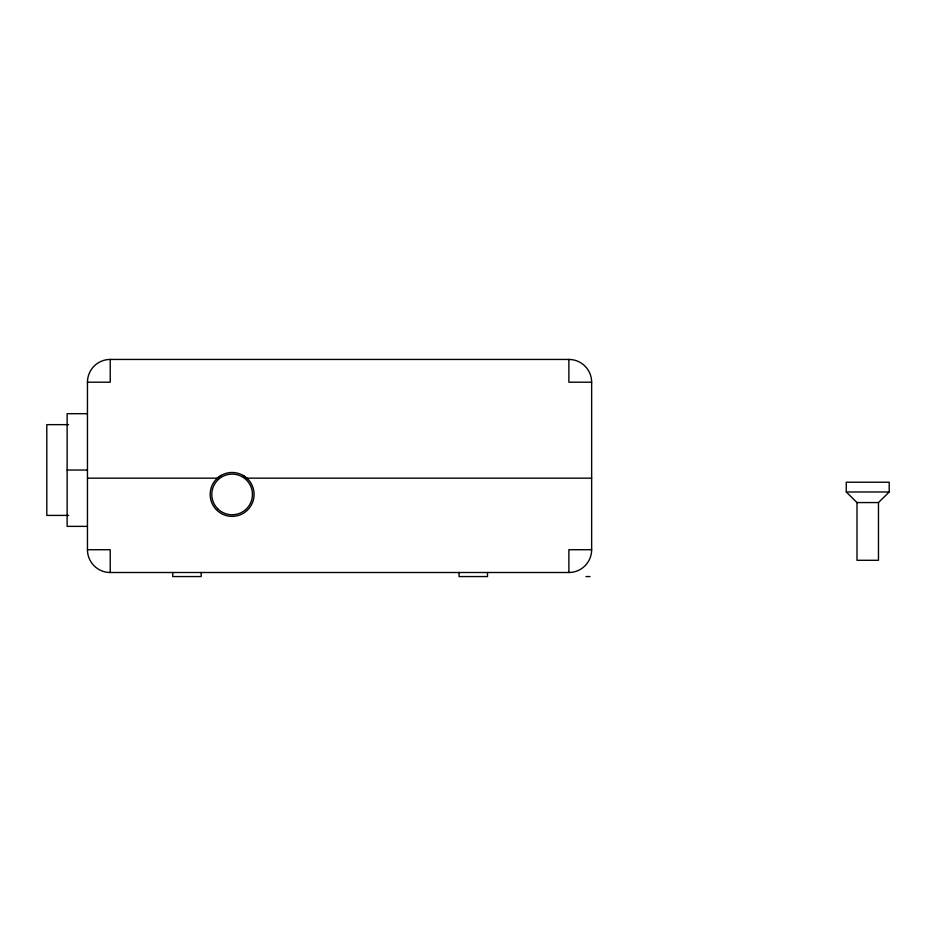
<?xml version="1.0" encoding="UTF-8"?>
<svg xmlns="http://www.w3.org/2000/svg" width="936" height="936" viewBox="0 0 936 936"><rect width="100%" height="100%" fill="white"/><g stroke="black" fill="none" stroke-linecap="round" stroke-linejoin="round"><path stroke-width="1.4" d="M878.471 502.562L889.2 491.985L889.2 482.227L846.261 482.227L846.261 491.985L857.002 502.562L878.471 502.562L878.471 560.301L857.002 560.301L857.002 502.562M216.602 478.904L221.142 475.418A21.961 21.961 0 0 1 254.077 494.43A21.961 21.961 0 0 1 221.142 513.443A21.961 21.961 0 0 1 221.142 475.418M110.226 359.436L568.877 359.436A22.768 22.768 0 0 1 591.646 382.204L591.646 549.725A22.768 22.768 0 0 1 568.877 572.504L110.226 572.504A22.768 22.768 0 0 1 87.457 549.725L87.457 382.204A22.768 22.768 0 0 1 110.226 359.436L110.226 382.204L87.457 382.204M591.646 382.204L568.877 382.204L568.877 359.436M87.457 413.689L67.135 413.689L67.135 526.371L87.457 526.371M68.585 424.651L46.8 424.651L46.8 515.408L68.585 515.408M67.135 470.036L87.457 470.036M87.457 478.167L217.561 478.167M246.683 478.167L591.646 478.167M846.261 491.985L889.2 491.985M87.457 549.725L110.226 549.725L110.226 572.504M591.646 549.725L568.877 549.725L568.877 572.504M585.971 576.564L590.031 576.564M243.103 475.418L247.654 478.904M487.492 572.504L487.492 576.564L459.038 576.564L459.038 572.504M201.205 572.504L201.205 576.564L172.739 576.564L172.739 572.504M217.749 508.81A20.335 20.335 0 0 0 251.761 499.695A20.335 20.335 0 0 0 226.863 474.798A20.335 20.335 0 0 0 217.749 508.81"/></g></svg>
